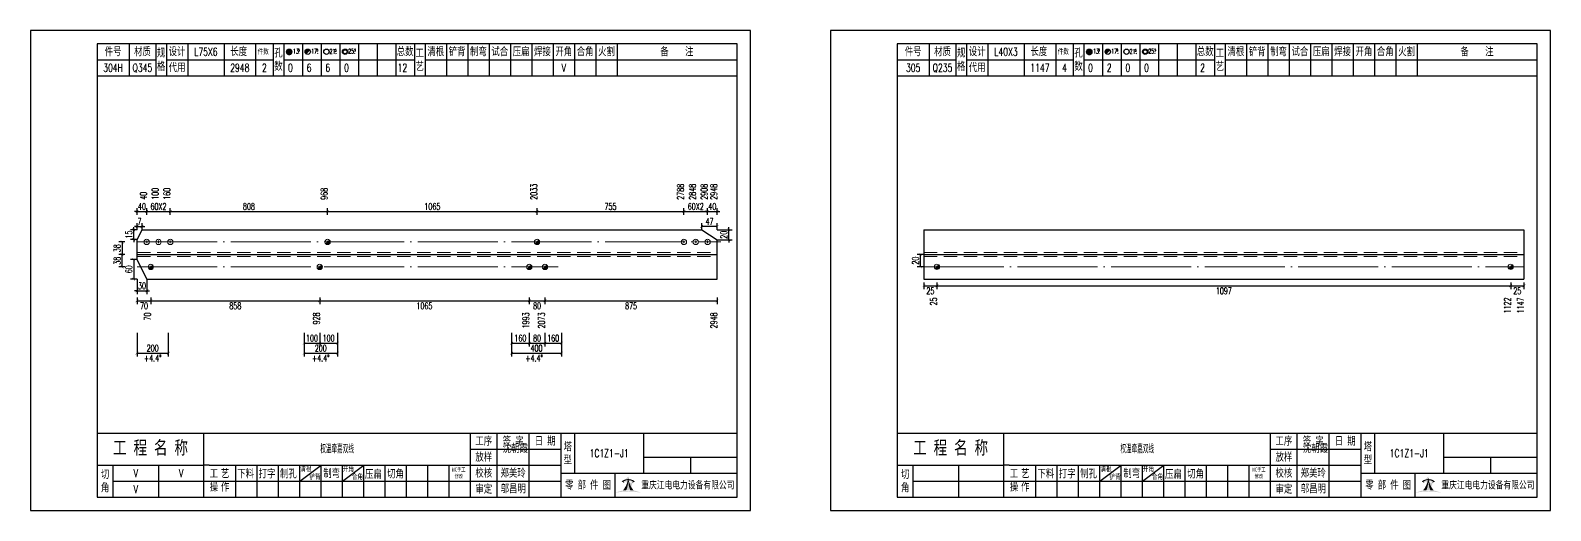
# Model space of a CAD drawing. Header units: millimetres. Extents: x -524 to 9570, y -2481 to 180.
# Drawn here: x 1500 to 2070, y -1200 to -1020 of the extents above; entities that cross this region are included whole.
import ezdxf
from ezdxf.enums import TextEntityAlignment as Align

# ---------------------------------------------------------------- set-up
doc = ezdxf.new("R2010")
doc.units = ezdxf.units.MM
doc.header["$LTSCALE"] = 20
doc.header["$PDMODE"] = 1
doc.linetypes.add('DASHDOT2X', pattern=[1.75, 1.5, -0.125, 0, -0.125])
doc.linetypes.add('HIDDEN', pattern=[0.375, 0.25, -0.125])
for name, color, linetype, lineweight in [('1', 7, 'Continuous', 25), ('11', 1, 'Continuous', 13), ('2', 1, 'HIDDEN', 13), ('5', 7, 'Continuous', 13), ('7', 3, 'DASHDOT2X', 13)]:
    doc.layers.add(name, color=color, linetype=linetype, lineweight=lineweight)
doc.styles.get("Standard").update_dxf_attribs({"font": 'simplex', "width": 0.7, "bigfont": 'gbhzfs.shx'})
doc.styles.add('SYMBOL_TXT', font='txt.shx', dxfattribs={"width": 0.6})
doc.styles.add('TITLE_TXT', font='simplex.shx', dxfattribs={"width": 0.75, "height": 2.5, "bigfont": 'gbhzfs.shx'})
doc.dimstyles.new('dimStyle4', dxfattribs={"dimtxt": 2.5, "dimasz": 1, "dimexe": 1.25, "dimexo": 0, "dimgap": 0.63, "dimtad": 2, "dimzin": 0, "dimdsep": 46, "dimtxsty": 'standard', "dimblk": 'ARCHTICK', "dimblk1": 'ARCHTICK', "dimblk2": 'ARCHTICK', "dimcen": 0.09, "dimadec": 0, "dimazin": 0, "dimtfac": 1, "dimtdec": 1, "dimtix": 1, "dimtmove": 2, "dimatfit": 3, "dimfxl": 0, "dimtolj": 1, "dimtzin": 0, "dimarcsym": 0})
doc.dimstyles.get("Standard").update_dxf_attribs({"dimtxt": 2.5, "dimasz": 1, "dimexe": 1.25, "dimexo": 0, "dimgap": 0.63, "dimtad": 1, "dimzin": 0, "dimdsep": 46, "dimtxsty": 'standard', "dimblk": 'ARCHTICK', "dimblk1": 'ARCHTICK', "dimblk2": 'ARCHTICK', "dimcen": 0.09, "dimadec": 0, "dimazin": 0, "dimtfac": 1, "dimtdec": 1, "dimtix": 1, "dimtmove": 2, "dimatfit": 3, "dimfxl": 0, "dimtolj": 1, "dimtzin": 0, "dimarcsym": 0})
pattern_1 = [(0, (-3, 0), (0, 0.0125), [])]

# ---------------------------------------------------------------- blocks, each defined once
blk = doc.blocks.new('M12_HOLE')
h = blk.add_hatch()
h.set_pattern_fill('LINE', scale=0.1, style=0)
h.set_pattern_definition(pattern_1)
h.paths.add_polyline_path([(-5, 0, 1), (-1, 0, 1)])
at = {"color": 7}
blk.add_circle((-3, 0), 2, dxfattribs=at)
at = {"color": 7, "attachment_point": 1, "style": 'SYMBOL_TXT'}
for s, insert, char_height, width in [('13\\f??|b0|i0|c0|p54;.', (-0.1170648347537053, 2.110404609075999), 3.5, 5.707453662650948), ('5', (3.739322910876695, 2.264550918150206), 1.8, 2.930899999712656)]:
    blk.add_mtext(s, dxfattribs=dict(at, insert=insert, char_height=char_height, width=width))
blk = doc.blocks.new('M16_HOLE')
h = blk.add_hatch()
h.set_pattern_fill('LINE', scale=0.1, style=0)
h.set_pattern_definition(pattern_1)
h.paths.add_polyline_path([(-1.585786437626905, 1.414213562373095, 0.668178637919299), (-5, 0, 0.198912367379658), (-4.414213562373095, -1.414213562373095)])
at = {"color": 7}
blk.add_circle((-3, 0), 2, dxfattribs=at)
at = {"color": 7, "attachment_point": 1, "style": 'SYMBOL_TXT'}
for s, insert, char_height, width in [('17.', (-0.443935574240129, 2.13042063441452), 3.5, 6.3164), ('5', (3.564570640825252, 2.25180437378188), 1.8, 1.822)]:
    blk.add_mtext(s, dxfattribs=dict(at, insert=insert, char_height=char_height, width=width))
blk = doc.blocks.new('M20_HOLE')
at = {"color": 7}
blk.add_circle((-3, 0), 2, dxfattribs=at)
at = {"color": 7, "attachment_point": 1, "style": 'SYMBOL_TXT'}
for s, insert, char_height, width in [('21.', (-0.6868754558352066, 2.009036737063269), 3.5, 6.0735), ('5', (3.321630759230175, 2.009036737063269), 1.8, 1.4576)]:
    blk.add_mtext(s, dxfattribs=dict(at, insert=insert, char_height=char_height, width=width))
blk = doc.blocks.new('M24_HOLE')
at = {"color": 7}
for radius in [2, 1.5]:
    blk.add_circle((-3, 0), radius, dxfattribs=at)
at = {"color": 7, "attachment_point": 1, "style": 'SYMBOL_TXT'}
for s, insert, char_height, width in [('25.', (-0.6868754558352066, 2.13042063441452), 3.5, 2.4294), ('5', (3.928980201610216, 2.25180437378188), 1.8, 1.9435)]:
    blk.add_mtext(s, dxfattribs=dict(at, insert=insert, char_height=char_height, width=width))
blk = doc.blocks.new('A$C1E394B87')
for p, q in [((270, 180), (0, 180)), ((0, 180), (0, 0)), ((270, 0), (270, 180)), ((0, 0), (270, 0))]:
    blk.add_line(p, q)
blk = doc.blocks.new('JgCard')
h = blk.add_hatch(color=256)
edge = h.paths.add_edge_path()
edge.add_arc((223.8016524729837, -21.84717885384339), 29.00860721842082, 79.81716678233735, 89.27812697573944)
edge.add_arc((224.5325955616654, -21.84717885384339), 29.00860721842082, 90.72187302426055, 100.1828332176626)
edge.add_arc((224.0279874541857, -3.830853464385541), 11.50536553551401, 89.30709440376557, 113.6959925615352, ccw=False)
edge.add_arc((224.3062605804644, -3.830853464385541), 11.50536553551401, 66.30400743846491, 90.69290559623443, ccw=False)
edge = h.paths.add_edge_path()
edge.add_arc((233.0302112674253, 13.18449056462987), 8.873034629199061, 191.5208225546964, 219.6965150385776)
edge.add_arc((215.3040367672247, 13.18449056462987), 8.873034629199061, 320.3034849614224, 348.4791774453036)
edge.add_arc((214.0326012329333, 11.43447699248611), 10.13453382683302, 338.1301204334909, 359.9154198731663)
edge.add_arc((234.3016468017167, 11.43447699248611), 10.13453382683302, 180.0845801266699, 201.8698795665091)
edge.add_line((225.937925765641, 10.90576856469295), (225.6552856147136, 10.35609493506945))
edge.add_arc((224.1679533083088, 7.853493107532699), 3.957321353349253, 91.41975307934291, 127.4827228769255)
edge.add_arc((215.3040367672247, 13.18449056462987), 8.873034629199061, 351.0860103832611, 357.2867084751834)
edge.add_line((222.396322269009, 10.90576856469295), (222.6789624199364, 10.35609493506945))
edge.add_line((222.6789624199364, 10.35609493506945), (221.7697188924139, 10.86032854938844))
edge.add_line((225.6552856147136, 10.35609493506945), (226.5654915637542, 10.86086227359522))
edge.add_arc((224.2330238305049, 7.883670059543192), 3.536460377387214, 93.80567765797379, 121.2894356209631)
edge.add_arc((224.1012242041452, 7.883670059543192), 3.536460377387214, 58.7105643790368, 86.1943223420262)
edge.add_arc((224.1679533083088, 7.853493107532699), 3.957321353349253, 52.53023982105776, 88.60436076552203)
edge.add_arc((233.0302112674253, 13.18449056462987), 8.873034629199061, 182.7132915248167, 188.9137221835162)
edge.add_line((224.1671240173246, 11.44943760304955), (224.1671240173246, 11.41951638194644))
blk.add_hatch(color=256).paths.add_polyline_path([(224.1671240173246, 11.41951638190653, 0.09534363958971465), (224.8964730213393, 7.65936347788454, -0.02857973389665951), (226.2029576453306, 7.517096850535836, -0.1235627947319866), (224.3359488967444, 11.41233217421416, -0.1204986991669159), (225.937925765641, 10.90576856469295), (225.6552856147136, 10.35609493506945), (226.5654915637542, 10.86086227359522, 0.5402417223769541), (226.575360567148, 10.99431825130466, 0.158715983985349), (224.2643381876442, 11.80964050730302, -0.02706108524003999), (224.1671240173246, 12.76445731824299, -0.02706225299216489), (224.0699034296731, 11.80959959181416, 0.1586661026302013), (221.7598355252794, 10.99377351487396, 0.5401762534625951), (221.7697205382283, 10.86032763670437, -5.881062471050359e-06), (221.7697188924139, 10.86032854938844), (222.6789624199364, 10.35609493506945), (222.396322269009, 10.90576856469295, -0.1204986991669226), (223.9982991379056, 11.41233217421416, -0.1235627947319868), (222.1312903893195, 7.517096850535836, -0.0285797338966575), (223.4377750133108, 7.65936347788454, 0.09534363958971454)])
for p, q in [((265, 175), (25, 175)), ((25, 175), (25, 5)), ((37, 175), (37, 163)), ((47, 175), (47, 163)), ((51, 175), (51, 163)), ((59, 175), (59, 163)), ((72.61005959575064, 175), (72.61005959575061, 163)), ((84.43573710762382, 175), (84.43573710762382, 163)), ((91, 175), (91, 163)), ((95, 175), (95, 163)), ((102, 175), (102, 163)), ((109, 175), (109, 163)), ((116, 175), (116, 163)), ((123, 175), (123, 163)), ((130, 175), (130, 163)), ((137, 175), (137, 163)), ((144, 175), (144, 163)), ((148, 175), (148, 163)), ((156, 175), (156, 163)), ((164, 175), (164, 163)), ((172, 175), (172, 163)), ((180, 175), (180, 163)), ((188, 175), (188, 163)), ((196, 175), (196, 163)), ((204, 175), (204, 163)), ((212, 175), (212, 163)), ((220, 175), (220, 163)), ((265, 5), (265, 175)), ((25, 169), (47, 169)), ((51, 168.9999999999999), (91, 168.9999999999999)), ((95, 168.9999999999999), (144, 168.9999999999999)), ((148, 169), (265, 169)), ((25, 163), (265, 163)), ((25, 29), (265, 29)), ((65, 17), (65, 29)), ((165, 5), (165, 29)), ((175, 5), (175, 29)), ((187, 5), (187, 29)), ((199, 5), (199, 29)), ((204, 29), (204, 14)), ((230, 14), (230, 29)), ((165, 23), (199, 23)), ((230, 20), (265, 20)), ((247.5, 20), (247.5, 14)), ((25, 17), (65, 17)), ((31, 5), (31, 17)), ((48, 17), (48, 5)), ((65, 5), (65, 17)), ((67, 17), (65, 17)), ((67, 17), (165, 17)), ((77, 5), (77, 17)), ((85, 5), (85, 17)), ((93, 5), (93, 17)), ((101, 5), (101, 17)), ((101, 11), (109, 17)), ((109, 5), (109, 17)), ((117, 5), (117, 17)), ((117, 11), (125, 17)), ((125, 5), (125, 17)), ((133, 5), (133, 17)), ((141, 5), (141, 17)), ((149, 5), (149, 17)), ((157, 5), (157, 17)), ((165, 17), (199, 17)), ((199, 14), (265, 14)), ((219.0802760739607, 14), (219.0802760739607, 5)), ((31, 11), (65, 11)), ((65, 11), (165, 11)), ((165, 11), (199, 11)), ((25, 5), (265, 5))]:
    blk.add_line(p, q)
blk.add_lwpolyline([(96.0334779468642, 171.9855941999696, -1), (98.0334779468642, 171.9855941999696, -1)], format="xyb", close=True)
for p in [(65.8050297978753, 166), (145, 96)]:
    blk.add_point(p)
blk.add_blockref('A$C1E394B87', (0, 0))
at = {"xscale": 0.5, "yscale": 0.5, "zscale": 0.5}
for name, p in [('M12_HOLE', (98.5334779468642, 171.9855941999696)), ('M16_HOLE', (105.5, 171.9999999999999)), ('M20_HOLE', (112.5, 171.9999999999999)), ('M24_HOLE', (119.5, 171.9999999999999))]:
    blk.add_blockref(name, p, dxfattribs=at)
at = {"attachment_point": 5, "style": 'TITLE_TXT'}
for s, insert, char_height, width in [('{\\fSimHei|b0|i0|c134|p2;件号}', (31, 172), 3, 15), ('{\\fSimHei|b0|i0|c134|p2;材质}', (42, 172), 3, 8), ('{\\fSimHei|b0|i0|c134|p2;规格}', (49, 169), 3, 4), ('{\\fSimHei|b0|i0|c134|p2;设计}', (55, 171.9999999999999), 3, 8.000000000000014), ('{\\fSimHei|b0|i0|c134|p2;长度}', (78.11684221050325, 172.0531705390044), 3, 8), ('{\\fSimHei|b0|i0|c134|p2;件数}', (87.3041250533895, 171.9999999999999), 2, 8.8244), ('{\\fSimHei|b0|i0|c134|p2;孔数}', (93, 169), 3, 4), ('{\\fSimHei|b0|i0|c134|p2;总数}', (140.5, 171.9999999999999), 3, 7), ('{\\fSimHei|b0|i0|c134|p2;工\\P艺}', (146, 169), 3, 4), ('{\\fSimHei|b0|i0|c134|p2;清根}', (152, 172), 3, 8), ('{\\fSimHei|b0|i0|c134|p2;铲背}', (160, 172), 3, 8), ('{\\fSimHei|b0|i0|c134|p2;制弯}', (168, 172), 3, 8.000000000000028), ('{\\fSimHei|b0|i0|c134|p2;试合}', (176, 172), 3, 8), ('{\\fSimHei|b0|i0|c134|p2;压扁}', (184, 172), 3, 8), ('{\\fSimHei|b0|i0|c134|p2;焊接}', (192, 172), 3, 8), ('{\\fSimHei|b0|i0|c134|p2;开角}', (200, 172), 3, 8.000000000000057), ('{\\fSimHei|b0|i0|c134|p2;合角}', (208, 172), 3, 8), ('{\\fSimHei|b0|i0|c134|p2;火割}', (216, 172), 3, 8), ('{\\fSimHei|b0|i0|c134|p2;备    注}', (242.3967818627186, 171.9765054582008), 3, 22), ('{\\fSimHei|b0|i0|c134|p2;代用}', (55, 166), 3, 8), ('{\\fSimHei|b0|i0|c134|p2;工 程 名 称}', (45.04268864723963, 23.33842704880232), 5, 47.33333333333334), ('{\\fSimHei|b0|i0|c134|p2;工序}', (170, 26), 3, 10), ('{\\fSimHei|b0|i0|c134|p2;签 字}', (181, 26), 3, 12), ('{\\fSimHei|b0|i0|c134|p2;^I沈朝霞}', (181.0520504248258, 23.27747906449889), 3, 12), ('{\\fSimHei|b0|i0|c134|p2;日 期}', (193, 26), 3, 12), ('{\\fSimHei|b0|i0|c134|p2;塔\\P型}', (201.5, 21.5), 3, 5.000000000000028), ('{\\fSimHei|b0|i0|c134|p2;放样}', (170, 20), 3, 10), ('{\\fSimHei|b0|i0|c134|p2;切\\P角}', (28, 11), 3, 6.000000000000004), ('{\\fSimHei|b0|i0|c134|p2;工\\P操}', (68.78408056366106, 11.29930144135182), 3, 6.000000000000004), ('{\\fSimHei|b0|i0|c134|p2;艺\\P作}', (73.01340619218274, 11.29930144135182), 3, 6.000000000000004), ('{\\fSimHei|b0|i0|c134|p2;下料}', (80.74376492044746, 13.75191016783555), 3, 8), ('{\\fSimHei|b0|i0|c134|p2;打字}', (88.74376492044746, 13.75191016783555), 3, 8), ('{\\fSimHei|b0|i0|c134|p2;制孔}', (96.74376492044746, 13.75191016783555), 3, 8.000000000000028), ('{\\fSimHei|b0|i0|c134|p2;清根}', (103.3080888185272, 15.56254542211099), 2, 8), ('{\\fSimHei|b0|i0|c134|p2;铲背}', (106.6982872637203, 12.58010217278223), 2, 8), ('{\\fSimHei|b0|i0|c134|p2;制弯}', (112.9524832210667, 13.86807755023182), 3, 8.000000000000028), ('{\\fSimHei|b0|i0|c134|p2;开角}', (119.2123351337376, 15.54156681030855), 2, 8.000000000000057), ('{\\fSimHei|b0|i0|c134|p2;合角}', (122.601153766583, 12.67610618408509), 2, 8), ('{\\fSimHei|b0|i0|c134|p2;压扁}', (128.5896913500159, 13.56672241423536), 3, 8), ('{\\fSimHei|b0|i0|c134|p2;切角}', (136.8970089545677, 13.6938446517654), 3, 8), ('{\\fSimHei|b0|i0|c134|p2;NC手工修改}', (160.6311373906198, 14.05820252967675), 1.5, 6.204069777279955), ('{\\fSimHei|b0|i0|c134|p2;校核}', (170, 14), 3, 10.00000000000003), ('{\\fSimHei|b0|i0|c134|p2;郑美玲}', (181, 14), 3, 12), ('{\\fSimHei|b0|i0|c134|p2;零 部 件 图}', (209.0827348158753, 9.5), 3, 30.76131175444226), ('{\\fSimHei|b0|i0|c134|p2;重庆江电电力设备有限公司}', (246.5086378857131, 9.475432444103376), 2.772000000000001, 63.29400000000002), ('{\\fSimHei|b0|i0|c134|p2;审定}', (170, 8), 3, 10), ('{\\fSimHei|b0|i0|c134|p2;邬昌明}', (181.0428184060297, 8.12303372435349), 3, 12)]:
    blk.add_mtext(s, dxfattribs=dict(at, insert=insert, char_height=char_height, width=width))
blk = doc.blocks.new('M16')
for p, q in [((-0.7071067811865476, -0.7071067811865476), (0.7071067811865475, 0.7071067811865475)), ((-0.4, 4.898425415289509e-17), (0.4, 0)), ((2.449212707644755e-17, 0.4), (0, -0.4))]:
    blk.add_line(p, q)
blk.add_circle((0, 0), 1)
for centre, radius, end in [((0, 0), 0.8, 45.00000000000001), ((0, 0), 0.6, 45.00000000000001), ((0, 0), 0.4, 45.00000000000001), ((-5.551115123125783e-17, -5.551115123125783e-17), 0.2, 45)]:
    blk.add_arc(centre, radius, 225, end)
blk = doc.blocks.new('M20')
for p, q in [((-0.5, 0), (0.5, 0)), ((0, -0.5), (0, 0.5))]:
    blk.add_line(p, q)
blk.add_circle((0, 0), 1)
blk = doc.blocks.new('_ArchTick')
at = {"color": 0, "linetype": 'ByBlock', "const_width": 0.15}
blk.add_lwpolyline([(-0.5, -0.5), (0.5, 0.5)], dxfattribs=at)
blk = doc.blocks.new('*D671')
at = {"layer": '11', "color": 0, "lineweight": -2}
for p, q in [((1539.999996296785, -1120.125012380202), (1539.999996296785, -1122.625012380202)), ((1539.999996296785, -1121.375012380202), (1545.164483916888, -1121.375012380202)), ((1545.164483916888, -1120.125012380202), (1545.164483916888, -1122.625012380202))]:
    blk.add_line(p, q, dxfattribs=at)
at = {"layer": 'Defpoints', "color": 0}
for p in [(1539.999996296785, -1120.125012380202), (1545.164483916888, -1120.125012380202), (1545.164483916888, -1121.375012380202)]:
    blk.add_point(p, dxfattribs=at)
at = {"layer": '11', "color": 0, "lineweight": -2, "rotation": 180}
blk.add_blockref('_ArchTick', (1539.999996296785, -1121.375012380202), dxfattribs=at)
at = {"layer": '11', "color": 0, "lineweight": -2}
blk.add_blockref('_ArchTick', (1545.164483916888, -1121.375012380202), dxfattribs=at)
at = {"layer": '11', "color": 0, "insert": (1542.582240106836, -1123.255012380202), "char_height": 2.5, "attachment_point": 5}
blk.add_mtext('\\A1;70', dxfattribs=at)
blk = doc.blocks.new('*D672')
at = {"layer": '11', "color": 0, "lineweight": -2}
for p, q in [((1545.164483916888, -1120.125012380202), (1545.164483916888, -1122.625012380202)), ((1545.164483916888, -1121.375012380202), (1608.466346460453, -1121.375012380202)), ((1608.466346460453, -1120.125012380202), (1608.466346460453, -1122.625012380202))]:
    blk.add_line(p, q, dxfattribs=at)
at = {"layer": 'Defpoints', "color": 0}
for p in [(1545.164483916888, -1120.125012380202), (1608.466346460453, -1120.125012380202), (1608.466346460453, -1121.375012380202)]:
    blk.add_point(p, dxfattribs=at)
at = {"layer": '11', "color": 0, "lineweight": -2, "rotation": 180}
blk.add_blockref('_ArchTick', (1545.164483916888, -1121.375012380202), dxfattribs=at)
at = {"layer": '11', "color": 0, "lineweight": -2}
blk.add_blockref('_ArchTick', (1608.466346460453, -1121.375012380202), dxfattribs=at)
at = {"layer": '11', "color": 0, "insert": (1576.81541518867, -1123.255012380202), "char_height": 2.5, "attachment_point": 5}
blk.add_mtext('\\A1;858', dxfattribs=at)
blk = doc.blocks.new('*D673')
at = {"layer": '11', "color": 0, "lineweight": -2}
for p, q in [((1608.466346460453, -1120.125012380202), (1608.466346460453, -1122.625012380202)), ((1608.466346460453, -1121.375012380202), (1687.040336680609, -1121.375012380202)), ((1687.040336680609, -1120.125012380202), (1687.040336680609, -1122.625012380202))]:
    blk.add_line(p, q, dxfattribs=at)
at = {"layer": 'Defpoints', "color": 0}
for p in [(1608.466346460453, -1120.125012380202), (1687.040336680609, -1120.125012380202), (1687.040336680609, -1121.375012380202)]:
    blk.add_point(p, dxfattribs=at)
at = {"layer": '11', "color": 0, "lineweight": -2, "rotation": 180}
blk.add_blockref('_ArchTick', (1608.466346460453, -1121.375012380202), dxfattribs=at)
at = {"layer": '11', "color": 0, "lineweight": -2}
blk.add_blockref('_ArchTick', (1687.040336680609, -1121.375012380202), dxfattribs=at)
at = {"layer": '11', "color": 0, "insert": (1647.753341570531, -1123.255012380202), "char_height": 2.5, "attachment_point": 5}
blk.add_mtext('\\A1;1065', dxfattribs=at)
blk = doc.blocks.new('*D674')
at = {"layer": '11', "color": 0, "lineweight": -2}
for p, q in [((1687.040336680609, -1120.125012380202), (1687.040336680609, -1122.625012380202)), ((1687.040336680609, -1121.375012380202), (1692.942608246445, -1121.375012380202)), ((1692.942608246445, -1120.125012380202), (1692.942608246445, -1122.625012380202))]:
    blk.add_line(p, q, dxfattribs=at)
at = {"layer": 'Defpoints', "color": 0}
for p in [(1687.040336680609, -1120.125012380202), (1692.942608246445, -1120.125012380202), (1692.942608246445, -1121.375012380202)]:
    blk.add_point(p, dxfattribs=at)
at = {"layer": '11', "color": 0, "lineweight": -2, "rotation": 180}
blk.add_blockref('_ArchTick', (1687.040336680609, -1121.375012380202), dxfattribs=at)
at = {"layer": '11', "color": 0, "lineweight": -2}
blk.add_blockref('_ArchTick', (1692.942608246445, -1121.375012380202), dxfattribs=at)
at = {"layer": '11', "color": 0, "insert": (1689.991472463527, -1123.255012380202), "char_height": 2.5, "attachment_point": 5}
blk.add_mtext('\\A1;80', dxfattribs=at)
blk = doc.blocks.new('*D675')
at = {"layer": '11', "color": 0, "lineweight": -2}
for p, q in [((1692.942608246445, -1120.125012380202), (1692.942608246445, -1122.625012380202)), ((1692.942608246445, -1121.375012380202), (1757.499996296785, -1121.375012380202)), ((1757.499996296785, -1120.125012380202), (1757.499996296785, -1122.625012380202))]:
    blk.add_line(p, q, dxfattribs=at)
at = {"layer": 'Defpoints', "color": 0}
for p in [(1692.942608246445, -1120.125012380202), (1757.499996296785, -1120.125012380202), (1757.499996296785, -1121.375012380202)]:
    blk.add_point(p, dxfattribs=at)
at = {"layer": '11', "color": 0, "lineweight": -2, "rotation": 180}
blk.add_blockref('_ArchTick', (1692.942608246445, -1121.375012380202), dxfattribs=at)
at = {"layer": '11', "color": 0, "lineweight": -2}
blk.add_blockref('_ArchTick', (1757.499996296785, -1121.375012380202), dxfattribs=at)
at = {"layer": '11', "color": 0, "insert": (1725.221302271615, -1123.255012380202), "char_height": 2.5, "attachment_point": 5}
blk.add_mtext('\\A1;875', dxfattribs=at)
blk = doc.blocks.new('*D676')
at = {"layer": '11', "color": 0, "lineweight": -2}
for p, q in [((1539.999996296785, -1087.875012380202), (1538.999996296785, -1087.875012380202)), ((1539.999996296785, -1089.125012380202), (1539.999996296785, -1086.625012380202)), ((1539.999996296785, -1087.875012380202), (1543.599996296784, -1087.875012380202)), ((1543.599996296784, -1089.125012380202), (1543.599996296784, -1086.625012380202)), ((1543.599996296784, -1087.875012380202), (1544.599996296784, -1087.875012380202))]:
    blk.add_line(p, q, dxfattribs=at)
at = {"layer": 'Defpoints', "color": 0}
for p in [(1543.599996296784, -1087.875012380202), (1539.999996296785, -1089.125012380202), (1543.599996296784, -1089.125012380202)]:
    blk.add_point(p, dxfattribs=at)
at = {"layer": '11', "color": 0, "lineweight": -2}
blk.add_blockref('_ArchTick', (1539.999996296785, -1087.875012380202), dxfattribs=at)
at = {"layer": '11', "color": 0, "lineweight": -2, "rotation": 180}
blk.add_blockref('_ArchTick', (1543.599996296784, -1087.875012380202), dxfattribs=at)
at = {"layer": '11', "color": 0, "insert": (1541.799996296784, -1085.995012380202), "char_height": 2.5, "attachment_point": 5}
blk.add_mtext('\\A1;40', dxfattribs=at)
blk = doc.blocks.new('*D682')
at = {"layer": '11', "color": 0, "lineweight": -2}
for p, q in [((1753.899996296786, -1087.875012380202), (1752.899996296786, -1087.875012380202)), ((1753.899996296786, -1089.125012380202), (1753.899996296786, -1086.625012380202)), ((1753.899996296786, -1087.875012380202), (1757.499996296785, -1087.875012380202)), ((1757.499996296785, -1089.125012380202), (1757.499996296785, -1086.625012380202)), ((1757.499996296785, -1087.875012380202), (1758.499996296785, -1087.875012380202))]:
    blk.add_line(p, q, dxfattribs=at)
at = {"layer": 'Defpoints', "color": 0}
for p in [(1757.499996296785, -1087.875012380202), (1753.899996296786, -1089.125012380202), (1757.499996296785, -1089.125012380202)]:
    blk.add_point(p, dxfattribs=at)
at = {"layer": '11', "color": 0, "lineweight": -2}
blk.add_blockref('_ArchTick', (1753.899996296786, -1087.875012380202), dxfattribs=at)
at = {"layer": '11', "color": 0, "lineweight": -2, "rotation": 180}
blk.add_blockref('_ArchTick', (1757.499996296785, -1087.875012380202), dxfattribs=at)
at = {"layer": '11', "color": 0, "insert": (1755.699996296786, -1085.995012380202), "char_height": 2.5, "attachment_point": 5}
blk.add_mtext('\\A1;40', dxfattribs=at)
blk = doc.blocks.new('*D683')
at = {"layer": '11', "color": 0, "lineweight": -2}
for p, q in [((1539.999996296785, -1105.850012380202), (1537.499996296785, -1105.850012380202)), ((1538.749996296785, -1105.850012380202), (1538.749996296785, -1113.250012380202)), ((1539.999996296785, -1113.250012380202), (1537.499996296785, -1113.250012380202))]:
    blk.add_line(p, q, dxfattribs=at)
at = {"layer": 'Defpoints', "color": 0}
for p in [(1539.999996296785, -1105.850012380202), (1538.749996296785, -1113.250012380202), (1539.999996296785, -1113.250012380202)]:
    blk.add_point(p, dxfattribs=at)
at = {"layer": '11', "color": 0, "lineweight": -2}
for p, rotation in [((1538.749996296785, -1105.850012380202), 90), ((1538.749996296785, -1113.250012380202), 270)]:
    blk.add_blockref('_ArchTick', p, dxfattribs=dict(at, rotation=rotation))
at = {"layer": '11', "color": 0, "insert": (1536.869996296785, -1109.550012380201), "char_height": 2.5, "attachment_point": 5, "rotation": 90}
blk.add_mtext('\\A1;60', dxfattribs=at)
blk = doc.blocks.new('*D684')
at = {"layer": '11', "color": 0, "lineweight": -2}
for p, q in [((1539.999996296785, -1113.250012380202), (1539.999996296785, -1118.875012380202)), ((1543.699996296786, -1113.250012380202), (1543.699996296786, -1118.875012380202)), ((1539.999996296785, -1117.625012380202), (1538.999996296785, -1117.625012380202)), ((1539.999996296785, -1117.625012380202), (1543.699996296786, -1117.625012380202)), ((1543.699996296786, -1117.625012380202), (1544.699996296786, -1117.625012380202))]:
    blk.add_line(p, q, dxfattribs=at)
at = {"layer": 'Defpoints', "color": 0}
for p in [(1539.999996296785, -1113.250012380202), (1543.699996296786, -1113.250012380202), (1543.699996296786, -1117.625012380202)]:
    blk.add_point(p, dxfattribs=at)
at = {"layer": '11', "color": 0, "lineweight": -2}
blk.add_blockref('_ArchTick', (1539.999996296785, -1117.625012380202), dxfattribs=at)
at = {"layer": '11', "color": 0, "lineweight": -2, "rotation": 180}
blk.add_blockref('_ArchTick', (1543.699996296786, -1117.625012380202), dxfattribs=at)
at = {"layer": '11', "color": 0, "insert": (1541.849996296785, -1115.745012380202), "char_height": 2.5, "attachment_point": 5}
blk.add_mtext('\\A1;30', dxfattribs=at)
blk = doc.blocks.new('*D685')
at = {"layer": '11', "color": 0, "lineweight": -2}
for p, q in [((1538.749996296785, -1094.750012380202), (1538.749996296785, -1093.750012380202)), ((1539.999996296785, -1094.750012380202), (1537.499996296785, -1094.750012380202)), ((1539.999996296785, -1098.326679046869), (1537.499996296785, -1098.326679046869)), ((1538.749996296785, -1098.326679046869), (1538.749996296785, -1094.750012380202)), ((1538.749996296785, -1098.326679046869), (1538.749996296785, -1099.326679046869))]:
    blk.add_line(p, q, dxfattribs=at)
at = {"layer": 'Defpoints', "color": 0}
for p in [(1538.749996296785, -1094.750012380202), (1539.999996296785, -1094.750012380202), (1539.999996296785, -1098.326679046869)]:
    blk.add_point(p, dxfattribs=at)
at = {"layer": '11', "color": 0, "lineweight": -2}
for p, rotation in [((1538.749996296785, -1094.750012380202), 270), ((1538.749996296785, -1098.326679046869), 90)]:
    blk.add_blockref('_ArchTick', p, dxfattribs=dict(at, rotation=rotation))
at = {"layer": '11', "color": 0, "insert": (1536.869996296785, -1096.538345713535), "char_height": 2.5, "attachment_point": 5, "rotation": 90}
blk.add_mtext('\\A1;15', dxfattribs=at)
blk = doc.blocks.new('*D686')
at = {"layer": '11', "color": 0, "lineweight": -2}
for p, q in [((1539.999996296785, -1093.500012380202), (1538.999996296785, -1093.500012380202)), ((1539.999996296785, -1094.750012380202), (1539.999996296785, -1092.250012380202)), ((1539.999996296785, -1093.500012380202), (1541.849996296784, -1093.500012380202)), ((1541.849996296784, -1094.750012380202), (1541.849996296784, -1092.250012380202)), ((1541.849996296784, -1093.500012380202), (1542.849996296784, -1093.500012380202))]:
    blk.add_line(p, q, dxfattribs=at)
at = {"layer": 'Defpoints', "color": 0}
for p in [(1541.849996296784, -1093.500012380202), (1539.999996296785, -1094.750012380202), (1541.849996296784, -1094.750012380202)]:
    blk.add_point(p, dxfattribs=at)
at = {"layer": '11', "color": 0, "lineweight": -2}
blk.add_blockref('_ArchTick', (1539.999996296785, -1093.500012380202), dxfattribs=at)
at = {"layer": '11', "color": 0, "lineweight": -2, "rotation": 180}
blk.add_blockref('_ArchTick', (1541.849996296784, -1093.500012380202), dxfattribs=at)
at = {"layer": '11', "color": 0, "insert": (1540.924996296784, -1091.620012380202), "char_height": 2.5, "attachment_point": 5}
blk.add_mtext('\\A1;7', dxfattribs=at)
blk = doc.blocks.new('*D687')
at = {"layer": '11', "color": 0, "lineweight": -2}
for p, q in [((1761.874996296785, -1094.750012380202), (1761.874996296785, -1093.750012380202)), ((1757.499996296785, -1094.750012380202), (1763.124996296785, -1094.750012380202)), ((1757.499996296785, -1098.450012380202), (1763.124996296785, -1098.450012380202)), ((1761.874996296785, -1098.450012380202), (1761.874996296785, -1094.750012380202)), ((1761.874996296785, -1098.450012380202), (1761.874996296785, -1099.450012380202))]:
    blk.add_line(p, q, dxfattribs=at)
at = {"layer": 'Defpoints', "color": 0}
for p in [(1757.499996296785, -1094.750012380202), (1757.499996296785, -1098.450012380202), (1761.874996296785, -1094.750012380202)]:
    blk.add_point(p, dxfattribs=at)
at = {"layer": '11', "color": 0, "lineweight": -2}
for p, rotation in [((1761.874996296785, -1094.750012380202), 270), ((1761.874996296785, -1098.450012380202), 90)]:
    blk.add_blockref('_ArchTick', p, dxfattribs=dict(at, rotation=rotation))
at = {"layer": '11', "color": 0, "insert": (1759.994996296785, -1096.600012380201), "char_height": 2.5, "attachment_point": 5, "rotation": 90}
blk.add_mtext('\\A1;20', dxfattribs=at)
blk = doc.blocks.new('*D688')
at = {"layer": '11', "color": 0, "lineweight": -2}
for p, q in [((1751.70332963012, -1094.750012380202), (1751.70332963012, -1092.250012380202)), ((1757.499996296785, -1093.500012380202), (1751.70332963012, -1093.500012380202)), ((1757.499996296785, -1094.750012380202), (1757.499996296785, -1092.250012380202))]:
    blk.add_line(p, q, dxfattribs=at)
at = {"layer": 'Defpoints', "color": 0}
for p in [(1751.70332963012, -1093.500012380202), (1751.70332963012, -1094.750012380202), (1757.499996296785, -1094.750012380202)]:
    blk.add_point(p, dxfattribs=at)
at = {"layer": '11', "color": 0, "lineweight": -2, "rotation": 180}
blk.add_blockref('_ArchTick', (1751.70332963012, -1093.500012380202), dxfattribs=at)
at = {"layer": '11', "color": 0, "lineweight": -2}
blk.add_blockref('_ArchTick', (1757.499996296785, -1093.500012380202), dxfattribs=at)
at = {"layer": '11', "color": 0, "insert": (1754.601662963452, -1091.620012380202), "char_height": 2.5, "attachment_point": 5}
blk.add_mtext('\\A1;47', dxfattribs=at)
blk = doc.blocks.new('*D690')
at = {"layer": '1', "color": 0, "lineweight": -2}
for p, q in [((1535.374996296785, -1099.313345713535), (1533.124996296785, -1099.313345713535)), ((1534.374996296785, -1099.313345713535), (1534.374996296785, -1104.000012380202)), ((1535.374996296785, -1104.000012380202), (1533.124996296785, -1104.000012380202))]:
    blk.add_line(p, q, dxfattribs=at)
at = {"layer": 'Defpoints', "color": 0}
for p in [(1535.374996296785, -1099.313345713535), (1534.374996296785, -1104.000012380202), (1535.374996296785, -1104.000012380202)]:
    blk.add_point(p, dxfattribs=at)
at = {"layer": '1', "color": 0, "lineweight": -2}
for p, rotation in [((1534.374996296785, -1099.313345713535), 90), ((1534.374996296785, -1104.000012380202), 270)]:
    blk.add_blockref('_ArchTick', p, dxfattribs=dict(at, rotation=rotation))
at = {"layer": '1', "color": 0, "insert": (1532.494996296785, -1101.656679046868), "char_height": 2.5, "attachment_point": 5, "rotation": 90}
blk.add_mtext('\\A1;38', dxfattribs=at)
blk = doc.blocks.new('*D701')
at = {"layer": '11', "color": 0, "lineweight": -2}
for p, q in [((1834.999996296785, -1114.500012380202), (1834.999996296785, -1117.000012380202)), ((1834.999996296785, -1115.750012380202), (1839.902924211408, -1115.750012380202)), ((1839.902924211408, -1114.500012380202), (1839.902924211408, -1117.000012380202))]:
    blk.add_line(p, q, dxfattribs=at)
at = {"layer": 'Defpoints', "color": 0}
for p in [(1834.999996296785, -1114.500012380202), (1839.902924211408, -1114.500012380202), (1839.902924211408, -1115.750012380202)]:
    blk.add_point(p, dxfattribs=at)
at = {"layer": '11', "color": 0, "lineweight": -2, "rotation": 180}
blk.add_blockref('_ArchTick', (1834.999996296785, -1115.750012380202), dxfattribs=at)
at = {"layer": '11', "color": 0, "lineweight": -2}
blk.add_blockref('_ArchTick', (1839.902924211408, -1115.750012380202), dxfattribs=at)
at = {"layer": '11', "color": 0, "insert": (1837.451460254097, -1117.630012380202), "char_height": 2.5, "attachment_point": 5}
blk.add_mtext('\\A1;25', dxfattribs=at)
blk = doc.blocks.new('*D702')
at = {"layer": '11', "color": 0, "lineweight": -2}
for p, q in [((1839.902924211408, -1114.500012380202), (1839.902924211408, -1117.000012380202)), ((1839.902924211408, -1115.750012380202), (2055.043401105097, -1115.750012380202)), ((2055.043401105097, -1114.500012380202), (2055.043401105097, -1117.000012380202))]:
    blk.add_line(p, q, dxfattribs=at)
at = {"layer": 'Defpoints', "color": 0}
for p in [(1839.902924211408, -1114.500012380202), (2055.043401105097, -1114.500012380202), (2055.043401105097, -1115.750012380202)]:
    blk.add_point(p, dxfattribs=at)
at = {"layer": '11', "color": 0, "lineweight": -2, "rotation": 180}
blk.add_blockref('_ArchTick', (1839.902924211408, -1115.750012380202), dxfattribs=at)
at = {"layer": '11', "color": 0, "lineweight": -2}
blk.add_blockref('_ArchTick', (2055.043401105097, -1115.750012380202), dxfattribs=at)
at = {"layer": '11', "color": 0, "insert": (1947.473162658252, -1117.630012380202), "char_height": 2.5, "attachment_point": 5}
blk.add_mtext('\\A1;1097', dxfattribs=at)
blk = doc.blocks.new('*D703')
at = {"layer": '11', "color": 0, "lineweight": -2}
for p, q in [((2055.043401105097, -1114.500012380202), (2055.043401105097, -1117.000012380202)), ((2055.043401105097, -1115.750012380202), (2059.999996296785, -1115.750012380202)), ((2059.999996296785, -1114.500012380202), (2059.999996296785, -1117.000012380202))]:
    blk.add_line(p, q, dxfattribs=at)
at = {"layer": 'Defpoints', "color": 0}
for p in [(2055.043401105097, -1114.500012380202), (2059.999996296785, -1114.500012380202), (2059.999996296785, -1115.750012380202)]:
    blk.add_point(p, dxfattribs=at)
at = {"layer": '11', "color": 0, "lineweight": -2, "rotation": 180}
blk.add_blockref('_ArchTick', (2055.043401105097, -1115.750012380202), dxfattribs=at)
at = {"layer": '11', "color": 0, "lineweight": -2}
blk.add_blockref('_ArchTick', (2059.999996296785, -1115.750012380202), dxfattribs=at)
at = {"layer": '11', "color": 0, "insert": (2057.521698700941, -1117.630012380202), "char_height": 2.5, "attachment_point": 5}
blk.add_mtext('\\A1;25', dxfattribs=at)

msp = doc.modelspace()

# ---------------------------------------------------------------- linework, layer by layer
at = {"layer": '1'}
for p, q in [((1539.999996296785, -1098.326679046869), (1541.849996296784, -1094.750012380202)), ((1539.999996296785, -1104.000012380202), (1539.999996296785, -1098.326679046869)), ((1541.849996296784, -1094.750012380202), (1751.70332963012, -1094.750012380202)), ((1751.70332963012, -1094.750012380202), (1757.499996296785, -1098.450012380202)), ((1757.499996296785, -1104.000012380202), (1757.499996296785, -1098.450012380202)), ((1834.999996296785, -1094.750012380202), (1834.999996296785, -1113.250012380202)), ((1834.999996296785, -1094.750012380202), (2059.999996296785, -1094.750012380202)), ((2059.999996296785, -1094.750012380202), (2059.999996296785, -1113.250012380202)), ((1539.999996296785, -1105.850012380202), (1539.999996296785, -1104.000012380202)), ((1539.999996296785, -1104.000012380202), (1757.499996296785, -1104.000012380202)), ((1757.499996296785, -1113.250012380202), (1757.499996296785, -1104.000012380202)), ((1834.999996296785, -1104.000012380202), (2059.999996296785, -1104.000012380202)), ((1543.699996296786, -1113.250012380202), (1539.999996296785, -1105.850012380202)), ((1543.699996296786, -1113.250012380202), (1757.499996296785, -1113.250012380202)), ((1834.999996296785, -1113.250012380202), (2059.999996296785, -1113.250012380202))]:
    msp.add_line(p, q, dxfattribs=at)
at = {"layer": '2'}
for p, q in [((1539.999996296785, -1103.260012380202), (1757.499996296785, -1103.260012380202)), ((1539.999996296785, -1104.740012380202), (1757.499996296785, -1104.740012380202)), ((1834.999996296785, -1103.306262380202), (2059.999996296785, -1103.306262380202)), ((1834.999996296785, -1104.693762380202), (2059.999996296785, -1104.693762380202))]:
    msp.add_line(p, q, dxfattribs=at)
at = {"layer": '7'}
for p, q in [((1539.999996296785, -1099.313345713535), (1758.899996296786, -1099.313345713535)), ((1539.999996296785, -1108.686679046869), (1697.942608246445, -1108.686679046869)), ((1834.999996296785, -1108.625012380202), (2060.043401105097, -1108.625012380202))]:
    msp.add_line(p, q, dxfattribs=at)

# ---------------------------------------------------------------- block references
at = {"layer": '1'}
for p in [(1499.999996296785, -1200.000012380202), (1799.999996296785, -1200.000012380202)]:
    msp.add_blockref('JgCard', p, dxfattribs=at)
at = {"layer": '5'}
for name, p in [('M20', (1543.599996296784, -1099.313345713535)), ('M20', (1548.02669997116, -1099.313345713535)), ('M20', (1552.453403645533, -1099.313345713535)), ('M16', (1611.417482243371, -1099.313345713535)), ('M16', (1689.991472463527, -1099.313345713535)), ('M20', (1745.046588948037, -1099.313345713535)), ('M20', (1749.47329262241, -1099.313345713535)), ('M20', (1753.899996296786, -1099.313345713535)), ('M16', (1545.164483916888, -1108.686679046869)), ('M16', (1608.466346460453, -1108.686679046869)), ('M16', (1687.040336680609, -1108.686679046869)), ('M16', (1692.942608246445, -1108.686679046869)), ('M16', (1839.902924211408, -1108.625012380202)), ('M16', (2055.043401105097, -1108.625012380202))]:
    msp.add_blockref(name, p, dxfattribs=at)

# ---------------------------------------------------------------- texts
at = {"layer": '1', "width": 0.7}
for s, p in [('L75X6', (1565.805026094662, -1028.000012380202)), ('L40X3', (1865.805026094662, -1028.000012380202)), ('304H', (1530.999996296785, -1034.000012380202)), ('Q345', (1541.999996296785, -1034.000012380202)), ('2948', (1578.522894648471, -1034.000012380202)), ('2', (1587.717864850598, -1034.000012380202)), ('0', (1597.499996296785, -1034.000012380202)), ('6', (1604.499996296785, -1034.000012380202)), ('6', (1611.499996296785, -1034.000012380202)), ('0', (1618.499996296785, -1034.000012380202)), ('12', (1639.499996296785, -1034.000012380202)), ('V', (1699.999996296785, -1034.000012380202)), ('305', (1830.999996296785, -1034.000012380202)), ('Q235', (1841.999996296785, -1034.000012380202)), ('1147', (1878.522894648471, -1034.000012380202)), ('4', (1887.717864850598, -1034.000012380202)), ('0', (1897.499996296785, -1034.000012380202)), ('2', (1904.499996296785, -1034.000012380202)), ('0', (1911.499996296785, -1034.000012380202)), ('0', (1918.499996296785, -1034.000012380202)), ('2', (1939.499996296785, -1034.000012380202)), ('权温牵嘉双线', (1614.999996296785, -1177.000012380202)), ('1C1Z1-J1', (1716.999996296785, -1178.500012380202)), ('权温牵嘉双线', (1914.999996296785, -1177.000012380202)), ('1C1Z1-J1', (2016.999996296785, -1178.500012380202)), ('V', (1539.499996296785, -1186.000012380202)), ('V', (1556.499996296785, -1186.000012380202)), ('V', (1539.499996296785, -1192.000012380202))]:
    msp.add_text(s, height=3, dxfattribs=at).set_placement(p, align=Align.MIDDLE_CENTER)
for s, p in [('40', (1543.599996296784, -1083.500012380202)), ('100', (1548.02669997116, -1083.500012380202)), ('160', (1552.453403645533, -1083.500012380202)), ('968', (1611.417482243371, -1083.500012380202)), ('2033', (1689.991472463527, -1083.500012380202)), ('2788', (1745.046588948037, -1083.500012380202)), ('2848', (1749.47329262241, -1083.500012380202)), ('2908', (1753.899996296786, -1083.500012380202)), ('2948', (1757.499996296785, -1083.500012380202))]:
    msp.add_text(s, height=2.5, rotation=90, dxfattribs=at).set_placement(p)
for s, p in [('25', (1839.902924211408, -1120.125012380202)), ('1122', (2055.043401105097, -1120.125012380202)), ('1147', (2059.999996296785, -1120.125012380202)), ('70', (1545.164483916888, -1125.750012380202)), ('928', (1608.466346460453, -1125.750012380202)), ('1993', (1687.040336680609, -1125.750012380202)), ('2073', (1692.942608246445, -1125.750012380202)), ('2948', (1757.499996296785, -1125.750012380202))]:
    msp.add_text(s, height=2.5, rotation=90, dxfattribs=at).set_placement(p, align=Align.RIGHT)
for p in [(1545.857807994398, -1141.625012380202), (1608.8703188414, -1141.625012380202), (1688.858910580122, -1141.625012380202)]:
    msp.add_text('+4.4°', height=2.5, dxfattribs=at).set_placement(p, align=Align.TOP_CENTER)

# ---------------------------------------------------------------- dimensions: what is measured, and where the dimension line sits
at = {"layer": '1'}
dim = msp.add_linear_dim(base=(1534.374996296785, -1104.000012380202), p1=(1535.374996296785, -1099.313345713535), p2=(1535.374996296785, -1104.000012380202), angle=90, text='38', dimstyle='standard', override={"dimtxt": 2.5}, dxfattribs=at)
dim.commit()
dim.dimension.update_dxf_attribs({"geometry": '*D690', "text_midpoint": (1532.494996296785, -1101.656679046868)})
for base, p1, p2, text in [((1534.374996296785, -1104.000012380202), (1535.374996296785, -1108.686679046869), (1535.374996296785, -1104.000012380202), '38'), ((1833.749996296785, -1104.000012380202), (1834.749996296785, -1108.625012380202), (1834.749996296785, -1104.000012380202), '20')]:
    msp.add_linear_dim(base=base, p1=p1, p2=p2, angle=90, text=text, dimstyle='standard', override={"dimtxt": 2.5}, dxfattribs=at).render()
for base, p1, p2, text in [((1551.715619692011, -1141.000012380202), (1539.999996296785, -1133.375012380202), (1551.715619692011, -1133.375012380202), '200'), ((1608.466346460453, -1137.250012380202), (1602.632942911747, -1133.375012380202), (1608.466346460453, -1133.375012380202), '100'), ((1615.107694771054, -1141.000012380202), (1602.632942911747, -1133.375012380202), (1615.107694771054, -1133.375012380202), '200'), ((1615.107694771054, -1137.250012380202), (1608.466346460453, -1133.375012380202), (1615.107694771054, -1133.375012380202), '100'), ((1687.040336680609, -1137.250012380202), (1680.401573968084, -1133.375012380202), (1687.040336680609, -1133.375012380202), '160'), ((1699.098534843302, -1141.000012380202), (1680.401573968084, -1133.375012380202), (1699.098534843302, -1133.375012380202), '400'), ((1692.942608246445, -1137.250012380202), (1687.040336680609, -1133.375012380202), (1692.942608246445, -1133.375012380202), '80'), ((1699.098534843302, -1137.250012380202), (1692.942608246445, -1133.375012380202), (1699.098534843302, -1133.375012380202), '160')]:
    msp.add_linear_dim(base=base, p1=p1, p2=p2, text=text, dimstyle='standard', override={"dimtxt": 2.5}, dxfattribs=at).render()
at = {"layer": '11'}
for base, p1, p2, text, dimstyle, picture, middle in [((1543.599996296784, -1087.875012380202), (1539.999996296785, -1089.125012380202), (1543.599996296784, -1089.125012380202), '40', 'standard', '*D676', (1541.799996296784, -1085.995012380202)), ((1757.499996296785, -1087.875012380202), (1753.899996296786, -1089.125012380202), (1757.499996296785, -1089.125012380202), '40', 'standard', '*D682', (1755.699996296786, -1085.995012380202)), ((1541.849996296784, -1093.500012380202), (1539.999996296785, -1094.750012380202), (1541.849996296784, -1094.750012380202), '7', 'standard', '*D686', (1540.924996296784, -1091.620012380202)), ((1751.70332963012, -1093.500012380202), (1757.499996296785, -1094.750012380202), (1751.70332963012, -1094.750012380202), '47', 'standard', '*D688', (1754.601662963452, -1091.620012380202)), ((1543.699996296786, -1117.625012380202), (1539.999996296785, -1113.250012380202), (1543.699996296786, -1113.250012380202), '30', 'standard', '*D684', (1541.849996296785, -1115.745012380202)), ((1839.902924211408, -1115.750012380202), (1834.999996296785, -1114.500012380202), (1839.902924211408, -1114.500012380202), '25', 'dimStyle4', '*D701', (1837.451460254097, -1117.630012380202)), ((2055.043401105097, -1115.750012380202), (1839.902924211408, -1114.500012380202), (2055.043401105097, -1114.500012380202), '1097', 'dimStyle4', '*D702', (1947.473162658252, -1117.630012380202)), ((2059.999996296785, -1115.750012380202), (2055.043401105097, -1114.500012380202), (2059.999996296785, -1114.500012380202), '25', 'dimStyle4', '*D703', (2057.521698700941, -1117.630012380202)), ((1545.164483916888, -1121.375012380202), (1539.999996296785, -1120.125012380202), (1545.164483916888, -1120.125012380202), '70', 'dimStyle4', '*D671', (1542.582240106836, -1123.255012380202)), ((1608.466346460453, -1121.375012380202), (1545.164483916888, -1120.125012380202), (1608.466346460453, -1120.125012380202), '858', 'dimStyle4', '*D672', (1576.81541518867, -1123.255012380202)), ((1687.040336680609, -1121.375012380202), (1608.466346460453, -1120.125012380202), (1687.040336680609, -1120.125012380202), '1065', 'dimStyle4', '*D673', (1647.753341570531, -1123.255012380202)), ((1692.942608246445, -1121.375012380202), (1687.040336680609, -1120.125012380202), (1692.942608246445, -1120.125012380202), '80', 'dimStyle4', '*D674', (1689.991472463527, -1123.255012380202)), ((1757.499996296785, -1121.375012380202), (1692.942608246445, -1120.125012380202), (1757.499996296785, -1120.125012380202), '875', 'dimStyle4', '*D675', (1725.221302271615, -1123.255012380202))]:
    dim = msp.add_linear_dim(base=base, p1=p1, p2=p2, text=text, dimstyle=dimstyle, override={"dimtxt": 2.5}, dxfattribs=at)
    dim.commit()
    dim.dimension.update_dxf_attribs({"geometry": picture, "text_midpoint": middle})
for base, p1, p2, text in [((1552.453403645533, -1087.875012380202), (1543.599996296784, -1089.125012380202), (1552.453403645533, -1089.125012380202), '60X2'), ((1611.417482243371, -1087.875012380202), (1552.453403645533, -1089.125012380202), (1611.417482243371, -1089.125012380202), '808'), ((1689.991472463527, -1087.875012380202), (1611.417482243371, -1089.125012380202), (1689.991472463527, -1089.125012380202), '1065'), ((1745.046588948037, -1087.875012380202), (1689.991472463527, -1089.125012380202), (1745.046588948037, -1089.125012380202), '755'), ((1753.899996296786, -1087.875012380202), (1745.046588948037, -1089.125012380202), (1753.899996296786, -1089.125012380202), '60X2')]:
    msp.add_linear_dim(base=base, p1=p1, p2=p2, text=text, dimstyle='standard', override={"dimtxt": 2.5}, dxfattribs=at).render()
for base, p1, p2, text, picture, middle in [((1538.749996296785, -1094.750012380202), (1539.999996296785, -1098.326679046869), (1539.999996296785, -1094.750012380202), '15', '*D685', (1536.869996296785, -1096.538345713535)), ((1761.874996296785, -1094.750012380202), (1757.499996296785, -1098.450012380202), (1757.499996296785, -1094.750012380202), '20', '*D687', (1759.994996296785, -1096.600012380201)), ((1538.749996296785, -1113.250012380202), (1539.999996296785, -1105.850012380202), (1539.999996296785, -1113.250012380202), '60', '*D683', (1536.869996296785, -1109.550012380201))]:
    dim = msp.add_linear_dim(base=base, p1=p1, p2=p2, angle=90, text=text, dimstyle='standard', override={"dimtxt": 2.5}, dxfattribs=at)
    dim.commit()
    dim.dimension.update_dxf_attribs({"geometry": picture, "text_midpoint": middle})

doc.saveas('drawing.dxf')
